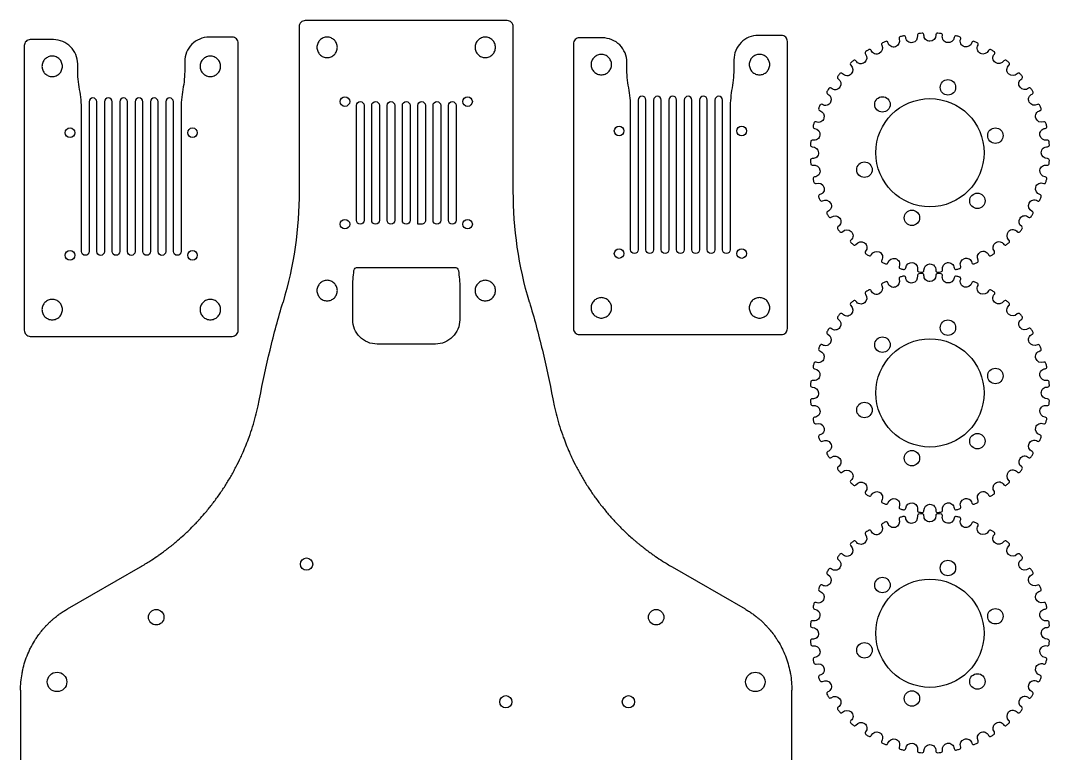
# Model space of a CAD drawing. Header units: inches. Extents: x -3.9 to 6.6, y -5.7 to 11.8.
# Drawn here: x -3.92 to 6.65, y 4.22 to 11.75 of the extents above; entities that cross this region are included whole.
import ezdxf

# ---------------------------------------------------------------- set-up
doc = ezdxf.new("R2010")
doc.units = ezdxf.units.IN
doc.header["$MEASUREMENT"] = 0

msp = doc.modelspace()

# ---------------------------------------------------------------- linework, layer by layer
for p, q in [((0.34, 8.426), (-0.26, 8.426)), ((-3.442, 5.703), (-2.692, 6.136)), ((2.771, 6.136), (3.521, 5.703))]:
    msp.add_line(p, q)
for points in [[(1.305, 8.858, -0.072311), (1.14, 9.997), (1.14, 11.688, 0.414214), (1.077, 11.751), (-0.998, 11.751, 0.414214), (-1.06, 11.688), (-1.06, 9.997, -0.072311), (-1.226, 8.858)], [(-0.51, 8.676), (-0.51, 9.003, -0.037857), (-0.497, 9.181, -0.370546), (-0.458, 9.214), (0.537, 9.214, -0.370546), (0.576, 9.181, -0.037857), (0.59, 9.003), (0.59, 8.676)], [(-3.923, 4.869), (-3.923, -3.36, 0.315299), (-3.405, -4.1), (-0.634, -5.109, 0.176327), (0.713, -5.109), (3.484, -4.1, 0.315299), (4.002, -3.36), (4.002, 4.869)]]:
    msp.add_lwpolyline(points, format="xyb")
for points in [[(-3.823, 8.505), (-1.748, 8.505, 0.414214), (-1.686, 8.568), (-1.686, 11.518, 0.414214), (-1.748, 11.58), (-1.986, 11.58, 0.414214), (-2.236, 11.33), (-2.236, 11.253, -0.045045), (-2.255, 11.042, 0.045045), (-2.274, 10.83), (-2.274, 9.377, -1), (-2.352, 9.377), (-2.352, 10.916, 1), (-2.431, 10.916), (-2.431, 9.377, -1), (-2.51, 9.377), (-2.51, 10.916, 1), (-2.589, 10.916), (-2.589, 9.377, -1), (-2.667, 9.377), (-2.667, 10.916, 1), (-2.746, 10.916), (-2.746, 9.377, -1), (-2.825, 9.377), (-2.825, 10.916, 1), (-2.904, 10.916), (-2.904, 9.377, -1), (-2.982, 9.377), (-2.982, 10.916, 1), (-3.061, 10.916), (-3.061, 9.377, -1), (-3.14, 9.377), (-3.14, 10.916, 1), (-3.219, 10.916), (-3.219, 9.377, -1), (-3.297, 9.377), (-3.297, 10.83, 0.045045), (-3.316, 11.042, -0.045045), (-3.336, 11.253), (-3.336, 11.305, 0.414214), (-3.586, 11.555), (-3.823, 11.555, 0.414214), (-3.885, 11.493), (-3.885, 8.568, 0.414214)], [(1.757, 8.586, 0.414214), (1.82, 8.523), (3.895, 8.523, 0.414214), (3.957, 8.586), (3.957, 11.536, 0.414214), (3.895, 11.598), (3.657, 11.598, 0.414214), (3.407, 11.348), (3.407, 11.271, -0.045045), (3.388, 11.06, 0.045045), (3.369, 10.848), (3.369, 9.395, -1), (3.29, 9.395), (3.29, 10.934, 1), (3.212, 10.934), (3.212, 9.395, -1), (3.133, 9.395), (3.133, 10.934, 1), (3.054, 10.934), (3.054, 9.395, -1), (2.975, 9.395), (2.975, 10.934, 1), (2.897, 10.934), (2.897, 9.395, -1), (2.818, 9.395), (2.818, 10.934, 1), (2.739, 10.934), (2.739, 9.395, -1), (2.66, 9.395), (2.66, 10.934, 1), (2.582, 10.934), (2.582, 9.395, -1), (2.503, 9.395), (2.503, 10.934, 1), (2.424, 10.934), (2.424, 9.395, -1), (2.346, 9.395), (2.346, 10.848, 0.045045), (2.326, 11.06, -0.045045), (2.307, 11.271), (2.307, 11.323, 0.414214), (2.057, 11.573), (1.82, 11.573, 0.414214), (1.757, 11.511)], [(5.6, 9.263, -0.45371), (5.67, 9.208, 0.462818), (5.691, 9.193, 0.007018), (5.724, 9.201, 0.442685), (5.737, 9.224, -0.41343), (5.775, 9.305, -0.45371), (5.852, 9.262, 0.462818), (5.875, 9.25, 0.007018), (5.907, 9.263, 0.442685), (5.916, 9.288, -0.41343), (5.941, 9.373, -0.45371), (6.024, 9.343, 0.462818), (6.049, 9.335, 0.007018), (6.078, 9.353, 0.442685), (6.083, 9.379, -0.41343), (6.094, 9.467, -0.45371), (6.181, 9.45, 0.462818), (6.206, 9.446, 0.007018), (6.233, 9.468, 0.442685), (6.233, 9.495, -0.41343), (6.23, 9.584, -0.45371), (6.319, 9.581, 0.462818), (6.345, 9.58, 0.007018), (6.367, 9.607, 0.442685), (6.364, 9.633, -0.41343), (6.347, 9.72, -0.45371), (6.435, 9.731, 0.462818), (6.461, 9.735, 0.007018), (6.479, 9.764, 0.442685), (6.471, 9.79, -0.41343), (6.441, 9.874, -0.45371), (6.526, 9.898, 0.462818), (6.551, 9.906, 0.007018), (6.564, 9.938, 0.442685), (6.552, 9.962, -0.41343), (6.509, 10.039, -0.45371), (6.59, 10.077, 0.462818), (6.613, 10.089, 0.007018), (6.621, 10.122, 0.442685), (6.606, 10.144, -0.41343), (6.551, 10.214, -0.45371), (6.625, 10.264, 0.462818), (6.646, 10.279, 0.007018), (6.649, 10.313, 0.442685), (6.63, 10.332, -0.41343), (6.565, 10.393, -0.45371), (6.63, 10.454, 0.462818), (6.649, 10.472, 0.007018), (6.646, 10.506, 0.442685), (6.625, 10.522, -0.41343), (6.551, 10.572, -0.45371), (6.606, 10.642, 0.462818), (6.622, 10.663, 0.007018), (6.613, 10.697, 0.442685), (6.59, 10.709, -0.41343), (6.509, 10.747, -0.45371), (6.552, 10.825, 0.462818), (6.565, 10.847, 0.007018), (6.551, 10.879, 0.442685), (6.526, 10.888, -0.41343), (6.441, 10.913, -0.45371), (6.471, 10.996, 0.462818), (6.479, 11.021, 0.007018), (6.461, 11.05, 0.442685), (6.435, 11.055, -0.41343), (6.347, 11.066, -0.45371), (6.364, 11.153, 0.462818), (6.368, 11.179, 0.007018), (6.346, 11.205, 0.442685), (6.319, 11.205, -0.41343), (6.23, 11.202, -0.45371), (6.233, 11.291, 0.462818), (6.234, 11.317, 0.007018), (6.207, 11.34, 0.442685), (6.181, 11.336, -0.41343), (6.094, 11.319, -0.45371), (6.083, 11.407, 0.462818), (6.079, 11.433, 0.007018), (6.05, 11.451, 0.442685), (6.024, 11.443, -0.41343), (5.941, 11.413, -0.45371), (5.916, 11.498, 0.462818), (5.908, 11.523, 0.007018), (5.876, 11.536, 0.442685), (5.852, 11.525, -0.41343), (5.775, 11.482, -0.45371), (5.737, 11.562, 0.462818), (5.726, 11.585, 0.007018), (5.692, 11.593, 0.442685), (5.67, 11.578, -0.41343), (5.6, 11.524, -0.45371), (5.55, 11.597, 0.462818), (5.535, 11.618, 0.007018), (5.501, 11.621, 0.442685), (5.482, 11.602, -0.41343), (5.421, 11.538, -0.45371), (5.36, 11.602, 0.462818), (5.342, 11.621, 0.007018), (5.308, 11.618, 0.442685), (5.292, 11.597, -0.41343), (5.242, 11.524, -0.45371), (5.172, 11.578, 0.462818), (5.151, 11.594, 0.007018), (5.118, 11.586, 0.442685), (5.105, 11.562, -0.41343), (5.067, 11.482, -0.45371), (4.99, 11.525, 0.462818), (4.967, 11.537, 0.007018), (4.935, 11.523, 0.442685), (4.926, 11.498, -0.41343), (4.901, 11.413, -0.45371), (4.818, 11.443, 0.462818), (4.793, 11.452, 0.007018), (4.764, 11.434, 0.442685), (4.759, 11.407, -0.41343), (4.748, 11.319, -0.45371), (4.661, 11.336, 0.462818), (4.635, 11.34, 0.007018), (4.609, 11.318, 0.442685), (4.609, 11.291, -0.41343), (4.612, 11.202, -0.45371), (4.523, 11.205, 0.462818), (4.497, 11.206, 0.007018), (4.475, 11.18, 0.442685), (4.478, 11.153, -0.41343), (4.495, 11.066, -0.45371), (4.407, 11.055, 0.462818), (4.381, 11.051, 0.007018), (4.363, 11.022, 0.442685), (4.371, 10.996, -0.41343), (4.401, 10.913, -0.45371), (4.316, 10.888, 0.462818), (4.291, 10.88, 0.007018), (4.278, 10.849, 0.442685), (4.29, 10.825, -0.41343), (4.332, 10.747, -0.45371), (4.252, 10.709, 0.462818), (4.229, 10.698, 0.007018), (4.221, 10.664, 0.442685), (4.236, 10.642, -0.41343), (4.291, 10.572, -0.45371), (4.217, 10.522, 0.462818), (4.196, 10.507, 0.007018), (4.193, 10.473, 0.442685), (4.212, 10.454, -0.41343), (4.276, 10.393, -0.45371), (4.212, 10.332, 0.462818), (4.193, 10.314, 0.007018), (4.196, 10.28, 0.442685), (4.217, 10.264, -0.41343), (4.291, 10.214, -0.45371), (4.236, 10.144, 0.462818), (4.22, 10.123, 0.007018), (4.228, 10.09, 0.442685), (4.252, 10.077, -0.41343), (4.332, 10.039, -0.45371), (4.29, 9.962, 0.462818), (4.277, 9.939, 0.007018), (4.291, 9.907, 0.442685), (4.316, 9.898, -0.41343), (4.401, 9.874, -0.45371), (4.371, 9.79, 0.462818), (4.363, 9.766, 0.007018), (4.381, 9.736, 0.442685), (4.407, 9.731, -0.41343), (4.495, 9.72, -0.45371), (4.478, 9.633, 0.462818), (4.474, 9.608, 0.007018), (4.496, 9.581, 0.442685), (4.523, 9.581, -0.41343), (4.612, 9.584, -0.45371), (4.609, 9.495, 0.462818), (4.608, 9.469, 0.007018), (4.635, 9.447, 0.442685), (4.661, 9.45, -0.41343), (4.748, 9.467, -0.45371), (4.759, 9.379, 0.462818), (4.763, 9.353, 0.007018), (4.792, 9.335, 0.442685), (4.818, 9.343, -0.41343), (4.901, 9.373, -0.45371), (4.926, 9.288, 0.462818), (4.934, 9.263, 0.007018), (4.966, 9.25, 0.442685), (4.99, 9.262, -0.41343), (5.067, 9.305, -0.45371), (5.105, 9.224, 0.462818), (5.116, 9.201, 0.007018), (5.15, 9.193, 0.442685), (5.172, 9.208, -0.41343), (5.242, 9.263, -0.45371), (5.292, 9.189, 0.462818), (5.307, 9.168, 0.007018), (5.341, 9.165, 0.442685), (5.36, 9.184, -0.41343), (5.421, 9.249, -0.45371), (5.482, 9.184, 0.462818), (5.5, 9.165, 0.007018), (5.534, 9.168, 0.442685), (5.55, 9.189, -0.41343)], [(-0.472, 9.698), (-0.472, 10.879, -1), (-0.393, 10.879), (-0.393, 9.698, -1)], [(-0.315, 9.698), (-0.315, 10.879, -1), (-0.236, 10.879), (-0.236, 9.698, -1)], [(-0.157, 9.698), (-0.157, 10.879, -1), (-0.078, 10.879), (-0.078, 9.698, -1)], [(0, 9.698), (0, 10.879, -1), (0.079, 10.879), (0.079, 9.698, -1)], [(0.237, 10.879), (0.237, 9.698, -0.414214), (0.197, 9.658), (0.158, 9.658), (0.158, 10.879, -1)], [(0.315, 9.698), (0.315, 10.879, -1), (0.394, 10.879), (0.394, 9.698, -1)], [(0.473, 9.698), (0.473, 10.879, -1), (0.552, 10.879), (0.552, 9.698, -1)], [(5.6, 6.793, -0.45371), (5.67, 6.738, 0.462818), (5.691, 6.723, 0.007018), (5.724, 6.731, 0.442685), (5.737, 6.754, -0.41343), (5.775, 6.835, -0.45371), (5.852, 6.792, 0.462818), (5.875, 6.78, 0.007018), (5.907, 6.793, 0.442685), (5.916, 6.818, -0.41343), (5.941, 6.903, -0.45371), (6.024, 6.873, 0.462818), (6.049, 6.865, 0.007018), (6.078, 6.883, 0.442685), (6.083, 6.909, -0.41343), (6.094, 6.997, -0.45371), (6.181, 6.98, 0.462818), (6.206, 6.976, 0.007018), (6.233, 6.998, 0.442685), (6.233, 7.025, -0.41343), (6.23, 7.114, -0.45371), (6.319, 7.111, 0.462818), (6.345, 7.11, 0.007018), (6.367, 7.137, 0.442685), (6.364, 7.163, -0.41343), (6.347, 7.25, -0.45371), (6.435, 7.261, 0.462818), (6.461, 7.265, 0.007018), (6.479, 7.294, 0.442685), (6.471, 7.32, -0.41343), (6.441, 7.404, -0.45371), (6.526, 7.428, 0.462818), (6.551, 7.436, 0.007018), (6.564, 7.468, 0.442685), (6.552, 7.492, -0.41343), (6.509, 7.569, -0.45371), (6.59, 7.607, 0.462818), (6.613, 7.619, 0.007018), (6.621, 7.652, 0.442685), (6.606, 7.674, -0.41343), (6.551, 7.744, -0.45371), (6.625, 7.794, 0.462818), (6.646, 7.809, 0.007018), (6.649, 7.843, 0.442685), (6.63, 7.862, -0.41343), (6.565, 7.923, -0.45371), (6.63, 7.984, 0.462818), (6.649, 8.002, 0.007018), (6.646, 8.036, 0.442685), (6.625, 8.052, -0.41343), (6.551, 8.102, -0.45371), (6.606, 8.172, 0.462818), (6.622, 8.193, 0.007018), (6.613, 8.227, 0.442685), (6.59, 8.239, -0.41343), (6.509, 8.277, -0.45371), (6.552, 8.355, 0.462818), (6.565, 8.377, 0.007018), (6.551, 8.409, 0.442685), (6.526, 8.418, -0.41343), (6.441, 8.443, -0.45371), (6.471, 8.526, 0.462818), (6.479, 8.551, 0.007018), (6.461, 8.58, 0.442685), (6.435, 8.585, -0.41343), (6.347, 8.596, -0.45371), (6.364, 8.683, 0.462818), (6.368, 8.709, 0.007018), (6.346, 8.735, 0.442685), (6.319, 8.735, -0.41343), (6.23, 8.732, -0.45371), (6.233, 8.821, 0.462818), (6.234, 8.847, 0.007018), (6.207, 8.87, 0.442685), (6.181, 8.866, -0.41343), (6.094, 8.849, -0.45371), (6.083, 8.937, 0.462818), (6.079, 8.963, 0.007018), (6.05, 8.981, 0.442685), (6.024, 8.973, -0.41343), (5.941, 8.943, -0.45371), (5.916, 9.028, 0.462818), (5.908, 9.053, 0.007018), (5.876, 9.066, 0.442685), (5.852, 9.055, -0.41343), (5.775, 9.012, -0.45371), (5.737, 9.092, 0.462818), (5.726, 9.115, 0.007018), (5.692, 9.123, 0.442685), (5.67, 9.108, -0.41343), (5.6, 9.054, -0.45371), (5.55, 9.127, 0.462818), (5.535, 9.148, 0.007018), (5.501, 9.151, 0.442685), (5.482, 9.132, -0.41343), (5.421, 9.068, -0.45371), (5.36, 9.132, 0.462818), (5.342, 9.151, 0.007018), (5.308, 9.148, 0.442685), (5.292, 9.127, -0.41343), (5.242, 9.054, -0.45371), (5.172, 9.108, 0.462818), (5.151, 9.124, 0.007018), (5.118, 9.116, 0.442685), (5.105, 9.092, -0.41343), (5.067, 9.012, -0.45371), (4.99, 9.055, 0.462818), (4.967, 9.067, 0.007018), (4.935, 9.053, 0.442685), (4.926, 9.028, -0.41343), (4.901, 8.943, -0.45371), (4.818, 8.973, 0.462818), (4.793, 8.982, 0.007018), (4.764, 8.964, 0.442685), (4.759, 8.937, -0.41343), (4.748, 8.849, -0.45371), (4.661, 8.866, 0.462818), (4.635, 8.87, 0.007018), (4.609, 8.848, 0.442685), (4.609, 8.821, -0.41343), (4.612, 8.732, -0.45371), (4.523, 8.735, 0.462818), (4.497, 8.736, 0.007018), (4.475, 8.71, 0.442685), (4.478, 8.683, -0.41343), (4.495, 8.596, -0.45371), (4.407, 8.585, 0.462818), (4.381, 8.581, 0.007018), (4.363, 8.552, 0.442685), (4.371, 8.526, -0.41343), (4.401, 8.443, -0.45371), (4.316, 8.418, 0.462818), (4.291, 8.41, 0.007018), (4.278, 8.379, 0.442685), (4.29, 8.355, -0.41343), (4.332, 8.277, -0.45371), (4.252, 8.239, 0.462818), (4.229, 8.228, 0.007018), (4.221, 8.194, 0.442685), (4.236, 8.172, -0.41343), (4.291, 8.102, -0.45371), (4.217, 8.052, 0.462818), (4.196, 8.037, 0.007018), (4.193, 8.003, 0.442685), (4.212, 7.984, -0.41343), (4.276, 7.923, -0.45371), (4.212, 7.862, 0.462818), (4.193, 7.844, 0.007018), (4.196, 7.81, 0.442685), (4.217, 7.794, -0.41343), (4.291, 7.744, -0.45371), (4.236, 7.674, 0.462818), (4.22, 7.653, 0.007018), (4.228, 7.62, 0.442685), (4.252, 7.607, -0.41343), (4.332, 7.569, -0.45371), (4.29, 7.492, 0.462818), (4.277, 7.469, 0.007018), (4.291, 7.437, 0.442685), (4.316, 7.428, -0.41343), (4.401, 7.404, -0.45371), (4.371, 7.32, 0.462818), (4.363, 7.296, 0.007018), (4.381, 7.266, 0.442685), (4.407, 7.261, -0.41343), (4.495, 7.25, -0.45371), (4.478, 7.163, 0.462818), (4.474, 7.138, 0.007018), (4.496, 7.111, 0.442685), (4.523, 7.111, -0.41343), (4.612, 7.114, -0.45371), (4.609, 7.025, 0.462818), (4.608, 6.999, 0.007018), (4.635, 6.977, 0.442685), (4.661, 6.98, -0.41343), (4.748, 6.997, -0.45371), (4.759, 6.909, 0.462818), (4.763, 6.883, 0.007018), (4.792, 6.865, 0.442685), (4.818, 6.873, -0.41343), (4.901, 6.903, -0.45371), (4.926, 6.818, 0.462818), (4.934, 6.793, 0.007018), (4.966, 6.78, 0.442685), (4.99, 6.792, -0.41343), (5.067, 6.835, -0.45371), (5.105, 6.754, 0.462818), (5.116, 6.731, 0.007018), (5.15, 6.723, 0.442685), (5.172, 6.738, -0.41343), (5.242, 6.793, -0.45371), (5.292, 6.719, 0.462818), (5.307, 6.698, 0.007018), (5.341, 6.695, 0.442685), (5.36, 6.714, -0.41343), (5.421, 6.779, -0.45371), (5.482, 6.714, 0.462818), (5.5, 6.695, 0.007018), (5.534, 6.698, 0.442685), (5.55, 6.719, -0.41343)], [(5.6, 4.323, -0.45371), (5.67, 4.268, 0.462818), (5.691, 4.253, 0.007018), (5.724, 4.261, 0.442685), (5.737, 4.284, -0.41343), (5.775, 4.365, -0.45371), (5.852, 4.322, 0.462818), (5.875, 4.31, 0.007018), (5.907, 4.323, 0.442685), (5.916, 4.348, -0.41343), (5.941, 4.433, -0.45371), (6.024, 4.403, 0.462818), (6.049, 4.395, 0.007018), (6.078, 4.413, 0.442685), (6.083, 4.439, -0.41343), (6.094, 4.527, -0.45371), (6.181, 4.51, 0.462818), (6.206, 4.506, 0.007018), (6.233, 4.528, 0.442685), (6.233, 4.555, -0.41343), (6.23, 4.644, -0.45371), (6.319, 4.641, 0.462818), (6.345, 4.64, 0.007018), (6.367, 4.667, 0.442685), (6.364, 4.693, -0.41343), (6.347, 4.78, -0.45371), (6.435, 4.791, 0.462818), (6.461, 4.795, 0.007018), (6.479, 4.824, 0.442685), (6.471, 4.85, -0.41343), (6.441, 4.934, -0.45371), (6.526, 4.958, 0.462818), (6.551, 4.966, 0.007018), (6.564, 4.998, 0.442685), (6.552, 5.022, -0.41343), (6.509, 5.099, -0.45371), (6.59, 5.137, 0.462818), (6.613, 5.149, 0.007018), (6.621, 5.182, 0.442685), (6.606, 5.204, -0.41343), (6.551, 5.274, -0.45371), (6.625, 5.324, 0.462818), (6.646, 5.339, 0.007018), (6.649, 5.373, 0.442685), (6.63, 5.392, -0.41343), (6.565, 5.453, -0.45371), (6.63, 5.514, 0.462818), (6.649, 5.532, 0.007018), (6.646, 5.566, 0.442685), (6.625, 5.582, -0.41343), (6.551, 5.632, -0.45371), (6.606, 5.702, 0.462818), (6.622, 5.723, 0.007018), (6.613, 5.757, 0.442685), (6.59, 5.769, -0.41343), (6.509, 5.807, -0.45371), (6.552, 5.885, 0.462818), (6.565, 5.907, 0.007018), (6.551, 5.939, 0.442685), (6.526, 5.948, -0.41343), (6.441, 5.973, -0.45371), (6.471, 6.056, 0.462818), (6.479, 6.081, 0.007018), (6.461, 6.11, 0.442685), (6.435, 6.115, -0.41343), (6.347, 6.126, -0.45371), (6.364, 6.213, 0.462818), (6.368, 6.239, 0.007018), (6.346, 6.265, 0.442685), (6.319, 6.265, -0.41343), (6.23, 6.262, -0.45371), (6.233, 6.351, 0.462818), (6.234, 6.377, 0.007018), (6.207, 6.4, 0.442685), (6.181, 6.396, -0.41343), (6.094, 6.379, -0.45371), (6.083, 6.467, 0.462818), (6.079, 6.493, 0.007018), (6.05, 6.511, 0.442685), (6.024, 6.503, -0.41343), (5.941, 6.473, -0.45371), (5.916, 6.558, 0.462818), (5.908, 6.583, 0.007018), (5.876, 6.596, 0.442685), (5.852, 6.585, -0.41343), (5.775, 6.542, -0.45371), (5.737, 6.622, 0.462818), (5.726, 6.645, 0.007018), (5.692, 6.653, 0.442685), (5.67, 6.638, -0.41343), (5.6, 6.584, -0.45371), (5.55, 6.657, 0.462818), (5.535, 6.678, 0.007018), (5.501, 6.681, 0.442685), (5.482, 6.662, -0.41343), (5.421, 6.598, -0.45371), (5.36, 6.662, 0.462818), (5.342, 6.681, 0.007018), (5.308, 6.678, 0.442685), (5.292, 6.657, -0.41343), (5.242, 6.584, -0.45371), (5.172, 6.638, 0.462818), (5.151, 6.654, 0.007018), (5.118, 6.646, 0.442685), (5.105, 6.622, -0.41343), (5.067, 6.542, -0.45371), (4.99, 6.585, 0.462818), (4.967, 6.597, 0.007018), (4.935, 6.583, 0.442685), (4.926, 6.558, -0.41343), (4.901, 6.473, -0.45371), (4.818, 6.503, 0.462818), (4.793, 6.512, 0.007018), (4.764, 6.494, 0.442685), (4.759, 6.467, -0.41343), (4.748, 6.379, -0.45371), (4.661, 6.396, 0.462818), (4.635, 6.4, 0.007018), (4.609, 6.378, 0.442685), (4.609, 6.351, -0.41343), (4.612, 6.262, -0.45371), (4.523, 6.265, 0.462818), (4.497, 6.266, 0.007018), (4.475, 6.24, 0.442685), (4.478, 6.213, -0.41343), (4.495, 6.126, -0.45371), (4.407, 6.115, 0.462818), (4.381, 6.111, 0.007018), (4.363, 6.082, 0.442685), (4.371, 6.056, -0.41343), (4.401, 5.973, -0.45371), (4.316, 5.948, 0.462818), (4.291, 5.94, 0.007018), (4.278, 5.909, 0.442685), (4.29, 5.885, -0.41343), (4.332, 5.807, -0.45371), (4.252, 5.769, 0.462818), (4.229, 5.758, 0.007018), (4.221, 5.724, 0.442685), (4.236, 5.702, -0.41343), (4.291, 5.632, -0.45371), (4.217, 5.582, 0.462818), (4.196, 5.567, 0.007018), (4.193, 5.533, 0.442685), (4.212, 5.514, -0.41343), (4.276, 5.453, -0.45371), (4.212, 5.392, 0.462818), (4.193, 5.374, 0.007018), (4.196, 5.34, 0.442685), (4.217, 5.324, -0.41343), (4.291, 5.274, -0.45371), (4.236, 5.204, 0.462818), (4.22, 5.183, 0.007018), (4.228, 5.15, 0.442685), (4.252, 5.137, -0.41343), (4.332, 5.099, -0.45371), (4.29, 5.022, 0.462818), (4.277, 4.999, 0.007018), (4.291, 4.967, 0.442685), (4.316, 4.958, -0.41343), (4.401, 4.934, -0.45371), (4.371, 4.85, 0.462818), (4.363, 4.826, 0.007018), (4.381, 4.796, 0.442685), (4.407, 4.791, -0.41343), (4.495, 4.78, -0.45371), (4.478, 4.693, 0.462818), (4.474, 4.668, 0.007018), (4.496, 4.641, 0.442685), (4.523, 4.641, -0.41343), (4.612, 4.644, -0.45371), (4.609, 4.555, 0.462818), (4.608, 4.529, 0.007018), (4.635, 4.507, 0.442685), (4.661, 4.51, -0.41343), (4.748, 4.527, -0.45371), (4.759, 4.439, 0.462818), (4.763, 4.413, 0.007018), (4.792, 4.395, 0.442685), (4.818, 4.403, -0.41343), (4.901, 4.433, -0.45371), (4.926, 4.348, 0.462818), (4.934, 4.323, 0.007018), (4.966, 4.31, 0.442685), (4.99, 4.322, -0.41343), (5.067, 4.365, -0.45371), (5.105, 4.284, 0.462818), (5.116, 4.261, 0.007018), (5.15, 4.253, 0.442685), (5.172, 4.268, -0.41343), (5.242, 4.323, -0.45371), (5.292, 4.249, 0.462818), (5.307, 4.228, 0.007018), (5.341, 4.225, 0.442685), (5.36, 4.244, -0.41343), (5.421, 4.309, -0.45371), (5.482, 4.244, 0.462818), (5.5, 4.225, 0.007018), (5.534, 4.228, 0.442685), (5.55, 4.249, -0.41343)]]:
    msp.add_lwpolyline(points, format="xyb", close=True)
for centre, radius in [((5.606, 11.064), 0.0795), ((-0.59, 10.918), 0.0492), ((0.67, 10.918), 0.0492), ((4.933, 10.889), 0.0795), ((5.421, 10.393), 0.556), ((-3.415, 10.598), 0.0492), ((-2.156, 10.598), 0.0492), ((2.227, 10.616), 0.0492), ((3.487, 10.616), 0.0492), ((6.094, 10.568), 0.0795), ((4.748, 10.218), 0.0795), ((5.909, 9.898), 0.0795), ((5.236, 9.723), 0.0795), ((-0.59, 9.658), 0.0492), ((0.67, 9.658), 0.0492), ((-3.415, 9.338), 0.0492), ((-2.156, 9.338), 0.0492), ((2.227, 9.356), 0.0492), ((3.487, 9.356), 0.0492), ((5.606, 8.594), 0.0795), ((4.933, 8.419), 0.0795), ((5.421, 7.923), 0.556), ((6.094, 8.098), 0.0795), ((4.748, 7.748), 0.0795), ((5.909, 7.428), 0.0795), ((5.236, 7.253), 0.0795), ((-0.984, 6.164), 0.063), ((5.606, 6.124), 0.0795), ((4.933, 5.949), 0.0795), ((5.421, 5.453), 0.556), ((-2.529, 5.618), 0.0795), ((2.608, 5.618), 0.0795), ((6.094, 5.628), 0.0795), ((4.748, 5.278), 0.0795), ((-3.548, 4.953), 0.1), ((3.627, 4.953), 0.1), ((5.909, 4.958), 0.0795), ((1.063, 4.749), 0.063), ((2.323, 4.749), 0.063), ((5.236, 4.783), 0.0795)]:
    msp.add_circle(centre, radius)
for points, knots in [([(-0.668, 11.476), (-0.668, 11.463), (-0.67, 11.449), (-0.681, 11.423), (-0.689, 11.411), (-0.708, 11.392), (-0.72, 11.384), (-0.746, 11.373), (-0.76, 11.371), (-0.786, 11.371), (-0.8, 11.373), (-0.826, 11.384), (-0.838, 11.392), (-0.856, 11.411), (-0.864, 11.423), (-0.875, 11.449), (-0.878, 11.463), (-0.878, 11.489), (-0.875, 11.503), (-0.864, 11.529), (-0.856, 11.541), (-0.838, 11.559), (-0.826, 11.567), (-0.8, 11.578), (-0.786, 11.581), (-0.76, 11.581), (-0.746, 11.578), (-0.72, 11.567), (-0.708, 11.559), (-0.689, 11.541), (-0.681, 11.529), (-0.67, 11.503), (-0.668, 11.489), (-0.668, 11.476)], [-1.607821, -1.607821, -1.607821, -1.607821, -1.507362, -1.507362, -1.406903, -1.406903, -1.30639, -1.30639, -1.205878, -1.205878, -1.105355, -1.105355, -1.004831, -1.004831, -0.904371, -0.904371, -0.803911, -0.803911, -0.70345, -0.70345, -0.60299, -0.60299, -0.502467, -0.502467, -0.401943, -0.401943, -0.301431, -0.301431, -0.200918, -0.200918, -0.100459, -0.100459, 0, 0, 0, 0]), ([(0.957, 11.476), (0.957, 11.463), (0.955, 11.449), (0.944, 11.423), (0.936, 11.411), (0.917, 11.392), (0.905, 11.384), (0.879, 11.373), (0.865, 11.371), (0.839, 11.371), (0.825, 11.373), (0.799, 11.384), (0.787, 11.392), (0.769, 11.411), (0.761, 11.423), (0.75, 11.449), (0.747, 11.463), (0.747, 11.489), (0.75, 11.503), (0.761, 11.529), (0.769, 11.541), (0.787, 11.559), (0.799, 11.567), (0.825, 11.578), (0.839, 11.581), (0.865, 11.581), (0.879, 11.578), (0.905, 11.567), (0.917, 11.559), (0.936, 11.541), (0.944, 11.529), (0.955, 11.503), (0.957, 11.489), (0.957, 11.476)], [-1.607821, -1.607821, -1.607821, -1.607821, -1.507361, -1.507361, -1.406901, -1.406901, -1.306377, -1.306377, -1.205854, -1.205854, -1.105342, -1.105342, -1.004829, -1.004829, -0.90437, -0.90437, -0.803911, -0.803911, -0.703451, -0.703451, -0.602992, -0.602992, -0.50248, -0.50248, -0.401967, -0.401967, -0.301444, -0.301444, -0.200921, -0.200921, -0.10046, -0.10046, 0, 0, 0, 0]), ([(-3.703, 11.28), (-3.703, 11.294), (-3.7, 11.308), (-3.69, 11.334), (-3.682, 11.345), (-3.663, 11.364), (-3.651, 11.372), (-3.625, 11.383), (-3.611, 11.385), (-3.585, 11.385), (-3.571, 11.383), (-3.545, 11.372), (-3.533, 11.364), (-3.514, 11.345), (-3.506, 11.334), (-3.496, 11.308), (-3.493, 11.294), (-3.493, 11.267), (-3.496, 11.253), (-3.506, 11.227), (-3.514, 11.216), (-3.533, 11.197), (-3.545, 11.189), (-3.571, 11.178), (-3.585, 11.175), (-3.611, 11.175), (-3.625, 11.178), (-3.651, 11.189), (-3.663, 11.197), (-3.682, 11.216), (-3.69, 11.227), (-3.7, 11.253), (-3.703, 11.267), (-3.703, 11.28)], [-1.607821, -1.607821, -1.607821, -1.607821, -1.507361, -1.507361, -1.406901, -1.406901, -1.306377, -1.306377, -1.205854, -1.205854, -1.105342, -1.105342, -1.004829, -1.004829, -0.90437, -0.90437, -0.803911, -0.803911, -0.703451, -0.703451, -0.602992, -0.602992, -0.50248, -0.50248, -0.401967, -0.401967, -0.301444, -0.301444, -0.200921, -0.200921, -0.10046, -0.10046, 0, 0, 0, 0]), ([(-2.078, 11.28), (-2.078, 11.294), (-2.075, 11.308), (-2.065, 11.334), (-2.057, 11.345), (-2.038, 11.364), (-2.026, 11.372), (-2, 11.383), (-1.986, 11.385), (-1.96, 11.385), (-1.946, 11.383), (-1.92, 11.372), (-1.908, 11.364), (-1.889, 11.345), (-1.881, 11.334), (-1.871, 11.308), (-1.868, 11.294), (-1.868, 11.267), (-1.871, 11.253), (-1.881, 11.227), (-1.889, 11.216), (-1.908, 11.197), (-1.92, 11.189), (-1.946, 11.178), (-1.96, 11.175), (-1.986, 11.175), (-2, 11.178), (-2.026, 11.189), (-2.038, 11.197), (-2.057, 11.216), (-2.065, 11.227), (-2.075, 11.253), (-2.078, 11.267), (-2.078, 11.28)], [-1.607821, -1.607821, -1.607821, -1.607821, -1.507362, -1.507362, -1.406903, -1.406903, -1.30639, -1.30639, -1.205878, -1.205878, -1.105355, -1.105355, -1.004831, -1.004831, -0.904371, -0.904371, -0.803911, -0.803911, -0.70345, -0.70345, -0.60299, -0.60299, -0.502467, -0.502467, -0.401943, -0.401943, -0.301431, -0.301431, -0.200918, -0.200918, -0.100459, -0.100459, 0, 0, 0, 0]), ([(1.94, 11.298), (1.94, 11.311), (1.942, 11.326), (1.953, 11.351), (1.961, 11.363), (1.98, 11.382), (1.992, 11.39), (2.018, 11.401), (2.032, 11.403), (2.058, 11.403), (2.072, 11.401), (2.098, 11.39), (2.11, 11.382), (2.128, 11.363), (2.136, 11.351), (2.147, 11.326), (2.15, 11.311), (2.15, 11.285), (2.147, 11.271), (2.136, 11.245), (2.128, 11.233), (2.11, 11.215), (2.098, 11.207), (2.072, 11.196), (2.058, 11.193), (2.032, 11.193), (2.018, 11.196), (1.992, 11.207), (1.98, 11.215), (1.961, 11.233), (1.953, 11.245), (1.942, 11.271), (1.94, 11.285), (1.94, 11.298)], [-1.607821, -1.607821, -1.607821, -1.607821, -1.507361, -1.507361, -1.406901, -1.406901, -1.306377, -1.306377, -1.205854, -1.205854, -1.105342, -1.105342, -1.004829, -1.004829, -0.90437, -0.90437, -0.803911, -0.803911, -0.703451, -0.703451, -0.602992, -0.602992, -0.50248, -0.50248, -0.401967, -0.401967, -0.301444, -0.301444, -0.200921, -0.200921, -0.10046, -0.10046, 0, 0, 0, 0]), ([(3.565, 11.298), (3.565, 11.311), (3.567, 11.326), (3.578, 11.351), (3.586, 11.363), (3.605, 11.382), (3.617, 11.39), (3.643, 11.401), (3.657, 11.403), (3.683, 11.403), (3.697, 11.401), (3.723, 11.39), (3.735, 11.382), (3.753, 11.363), (3.761, 11.351), (3.772, 11.326), (3.775, 11.311), (3.775, 11.285), (3.772, 11.271), (3.761, 11.245), (3.753, 11.233), (3.735, 11.215), (3.723, 11.207), (3.697, 11.196), (3.683, 11.193), (3.657, 11.193), (3.643, 11.196), (3.617, 11.207), (3.605, 11.215), (3.586, 11.233), (3.578, 11.245), (3.567, 11.271), (3.565, 11.285), (3.565, 11.298)], [-1.607821, -1.607821, -1.607821, -1.607821, -1.507362, -1.507362, -1.406903, -1.406903, -1.30639, -1.30639, -1.205878, -1.205878, -1.105355, -1.105355, -1.004831, -1.004831, -0.904371, -0.904371, -0.803911, -0.803911, -0.70345, -0.70345, -0.60299, -0.60299, -0.502467, -0.502467, -0.401943, -0.401943, -0.301431, -0.301431, -0.200918, -0.200918, -0.100459, -0.100459, 0, 0, 0, 0]), ([(-0.668, 8.976), (-0.668, 8.963), (-0.67, 8.949), (-0.681, 8.923), (-0.689, 8.911), (-0.708, 8.892), (-0.72, 8.884), (-0.746, 8.873), (-0.76, 8.871), (-0.786, 8.871), (-0.8, 8.873), (-0.826, 8.884), (-0.838, 8.892), (-0.856, 8.911), (-0.864, 8.923), (-0.875, 8.949), (-0.878, 8.963), (-0.878, 8.989), (-0.875, 9.003), (-0.864, 9.029), (-0.856, 9.041), (-0.838, 9.059), (-0.826, 9.067), (-0.8, 9.078), (-0.786, 9.081), (-0.76, 9.081), (-0.746, 9.078), (-0.72, 9.067), (-0.708, 9.059), (-0.689, 9.041), (-0.681, 9.029), (-0.67, 9.003), (-0.668, 8.989), (-0.668, 8.976)], [-1.607821, -1.607821, -1.607821, -1.607821, -1.507362, -1.507362, -1.406903, -1.406903, -1.30639, -1.30639, -1.205878, -1.205878, -1.105355, -1.105355, -1.004831, -1.004831, -0.904371, -0.904371, -0.803911, -0.803911, -0.70345, -0.70345, -0.60299, -0.60299, -0.502467, -0.502467, -0.401943, -0.401943, -0.301431, -0.301431, -0.200918, -0.200918, -0.100459, -0.100459, 0, 0, 0, 0]), ([(0.957, 8.976), (0.957, 8.963), (0.955, 8.949), (0.944, 8.923), (0.936, 8.911), (0.917, 8.892), (0.905, 8.884), (0.879, 8.873), (0.865, 8.871), (0.839, 8.871), (0.825, 8.873), (0.799, 8.884), (0.787, 8.892), (0.769, 8.911), (0.761, 8.923), (0.75, 8.949), (0.747, 8.963), (0.747, 8.989), (0.75, 9.003), (0.761, 9.029), (0.769, 9.041), (0.787, 9.059), (0.799, 9.067), (0.825, 9.078), (0.839, 9.081), (0.865, 9.081), (0.879, 9.078), (0.905, 9.067), (0.917, 9.059), (0.936, 9.041), (0.944, 9.029), (0.955, 9.003), (0.957, 8.989), (0.957, 8.976)], [-1.607821, -1.607821, -1.607821, -1.607821, -1.507361, -1.507361, -1.406901, -1.406901, -1.306377, -1.306377, -1.205854, -1.205854, -1.105342, -1.105342, -1.004829, -1.004829, -0.90437, -0.90437, -0.803911, -0.803911, -0.703451, -0.703451, -0.602992, -0.602992, -0.50248, -0.50248, -0.401967, -0.401967, -0.301444, -0.301444, -0.200921, -0.200921, -0.10046, -0.10046, 0, 0, 0, 0]), ([(-3.703, 8.78), (-3.703, 8.794), (-3.7, 8.808), (-3.69, 8.834), (-3.682, 8.845), (-3.663, 8.864), (-3.651, 8.872), (-3.625, 8.883), (-3.611, 8.885), (-3.585, 8.885), (-3.571, 8.883), (-3.545, 8.872), (-3.533, 8.864), (-3.514, 8.845), (-3.506, 8.834), (-3.496, 8.808), (-3.493, 8.794), (-3.493, 8.767), (-3.496, 8.753), (-3.506, 8.727), (-3.514, 8.716), (-3.533, 8.697), (-3.545, 8.689), (-3.571, 8.678), (-3.585, 8.675), (-3.611, 8.675), (-3.625, 8.678), (-3.651, 8.689), (-3.663, 8.697), (-3.682, 8.716), (-3.69, 8.727), (-3.7, 8.753), (-3.703, 8.767), (-3.703, 8.78)], [-1.607821, -1.607821, -1.607821, -1.607821, -1.507361, -1.507361, -1.406901, -1.406901, -1.306377, -1.306377, -1.205854, -1.205854, -1.105342, -1.105342, -1.004829, -1.004829, -0.90437, -0.90437, -0.803911, -0.803911, -0.703451, -0.703451, -0.602992, -0.602992, -0.50248, -0.50248, -0.401967, -0.401967, -0.301444, -0.301444, -0.200921, -0.200921, -0.10046, -0.10046, 0, 0, 0, 0]), ([(-2.078, 8.78), (-2.078, 8.794), (-2.075, 8.808), (-2.065, 8.834), (-2.057, 8.845), (-2.038, 8.864), (-2.026, 8.872), (-2, 8.883), (-1.986, 8.885), (-1.96, 8.885), (-1.946, 8.883), (-1.92, 8.872), (-1.908, 8.864), (-1.889, 8.845), (-1.881, 8.834), (-1.871, 8.808), (-1.868, 8.794), (-1.868, 8.767), (-1.871, 8.753), (-1.881, 8.727), (-1.889, 8.716), (-1.908, 8.697), (-1.92, 8.689), (-1.946, 8.678), (-1.96, 8.675), (-1.986, 8.675), (-2, 8.678), (-2.026, 8.689), (-2.038, 8.697), (-2.057, 8.716), (-2.065, 8.727), (-2.075, 8.753), (-2.078, 8.767), (-2.078, 8.78)], [-1.607821, -1.607821, -1.607821, -1.607821, -1.507362, -1.507362, -1.406903, -1.406903, -1.30639, -1.30639, -1.205878, -1.205878, -1.105355, -1.105355, -1.004831, -1.004831, -0.904371, -0.904371, -0.803911, -0.803911, -0.70345, -0.70345, -0.60299, -0.60299, -0.502467, -0.502467, -0.401943, -0.401943, -0.301431, -0.301431, -0.200918, -0.200918, -0.100459, -0.100459, 0, 0, 0, 0]), ([(1.94, 8.798), (1.94, 8.811), (1.942, 8.826), (1.953, 8.851), (1.961, 8.863), (1.98, 8.882), (1.992, 8.89), (2.018, 8.901), (2.032, 8.903), (2.058, 8.903), (2.072, 8.901), (2.098, 8.89), (2.11, 8.882), (2.128, 8.863), (2.136, 8.851), (2.147, 8.826), (2.15, 8.811), (2.15, 8.785), (2.147, 8.771), (2.136, 8.745), (2.128, 8.733), (2.11, 8.715), (2.098, 8.707), (2.072, 8.696), (2.058, 8.693), (2.032, 8.693), (2.018, 8.696), (1.992, 8.707), (1.98, 8.715), (1.961, 8.733), (1.953, 8.745), (1.942, 8.771), (1.94, 8.785), (1.94, 8.798)], [-1.607821, -1.607821, -1.607821, -1.607821, -1.507361, -1.507361, -1.406901, -1.406901, -1.306377, -1.306377, -1.205854, -1.205854, -1.105342, -1.105342, -1.004829, -1.004829, -0.90437, -0.90437, -0.803911, -0.803911, -0.703451, -0.703451, -0.602992, -0.602992, -0.50248, -0.50248, -0.401967, -0.401967, -0.301444, -0.301444, -0.200921, -0.200921, -0.10046, -0.10046, 0, 0, 0, 0]), ([(3.565, 8.798), (3.565, 8.811), (3.567, 8.826), (3.578, 8.851), (3.586, 8.863), (3.605, 8.882), (3.617, 8.89), (3.643, 8.901), (3.657, 8.903), (3.683, 8.903), (3.697, 8.901), (3.723, 8.89), (3.735, 8.882), (3.753, 8.863), (3.761, 8.851), (3.772, 8.826), (3.775, 8.811), (3.775, 8.785), (3.772, 8.771), (3.761, 8.745), (3.753, 8.733), (3.735, 8.715), (3.723, 8.707), (3.697, 8.696), (3.683, 8.693), (3.657, 8.693), (3.643, 8.696), (3.617, 8.707), (3.605, 8.715), (3.586, 8.733), (3.578, 8.745), (3.567, 8.771), (3.565, 8.785), (3.565, 8.798)], [-1.607821, -1.607821, -1.607821, -1.607821, -1.507362, -1.507362, -1.406903, -1.406903, -1.30639, -1.30639, -1.205878, -1.205878, -1.105355, -1.105355, -1.004831, -1.004831, -0.904371, -0.904371, -0.803911, -0.803911, -0.70345, -0.70345, -0.60299, -0.60299, -0.502467, -0.502467, -0.401943, -0.401943, -0.301431, -0.301431, -0.200918, -0.200918, -0.100459, -0.100459, 0, 0, 0, 0]), ([(-1.467, 7.863), (-1.435, 8.031), (-1.399, 8.198), (-1.319, 8.53), (-1.274, 8.695), (-1.226, 8.858)], [0, 0, 0, 0, 1.301003, 1.301003, 2.602005, 2.602005, 2.602005, 2.602005]), ([(1.305, 8.858), (1.354, 8.695), (1.398, 8.53), (1.479, 8.198), (1.515, 8.031), (1.546, 7.863)], [0, 0, 0, 0, 1.301003, 1.301003, 2.602005, 2.602005, 2.602005, 2.602005]), ([(-0.26, 8.426), (-0.292, 8.426), (-0.325, 8.432), (-0.387, 8.458), (-0.415, 8.477), (-0.459, 8.521), (-0.478, 8.549), (-0.504, 8.611), (-0.51, 8.644), (-0.51, 8.676)], [0.9568005, 0.9568005, 0.9568005, 0.9568005, 1.1960267, 1.1960267, 1.435253, 1.435253, 1.6744509, 1.6744509, 1.9136489, 1.9136489, 1.9136489, 1.9136489]), ([(0.59, 8.676), (0.59, 8.644), (0.583, 8.611), (0.558, 8.549), (0.539, 8.521), (0.494, 8.477), (0.466, 8.458), (0.405, 8.432), (0.371, 8.426), (0.34, 8.426)], [0, 0, 0, 0, 0.239206, 0.239206, 0.478412, 0.478412, 0.7176302, 0.7176302, 0.9568484, 0.9568484, 0.9568484, 0.9568484]), ([(-2.692, 6.136), (-2.658, 6.155), (-2.601, 6.19), (-2.538, 6.232), (-2.491, 6.264), (-2.461, 6.286), (-2.428, 6.311), (-2.406, 6.328), (-2.384, 6.344), (-2.37, 6.356), (-2.35, 6.373), (-2.329, 6.39), (-2.292, 6.421), (-2.252, 6.457), (-2.199, 6.506), (-2.161, 6.544), (-2.123, 6.583), (-2.098, 6.61), (-2.061, 6.65), (-2.025, 6.692), (-1.972, 6.756), (-1.927, 6.815), (-1.873, 6.89), (-1.831, 6.952), (-1.782, 7.031), (-1.745, 7.096), (-1.701, 7.178), (-1.668, 7.245), (-1.621, 7.347), (-1.58, 7.452), (-1.526, 7.611), (-1.491, 7.743), (-1.471, 7.839), (-1.467, 7.863)], [0.947472, 0.947472, 0.947472, 0.947472, 1.134532, 1.274828, 1.321593, 1.415123, 1.461888, 1.532036, 1.555419, 1.602184, 1.625566, 1.695714, 1.742479, 1.882775, 1.976305, 2.1166, 2.163365, 2.256896, 2.303661, 2.443956, 2.537487, 2.724547, 2.818077, 3.005138, 3.098668, 3.285729, 3.379259, 3.56632, 3.65985, 3.940441, 4.127501, 4.501623, 4.625555, 4.625555, 4.625555, 4.625555]), ([(1.546, 7.863), (1.551, 7.839), (1.57, 7.743), (1.605, 7.611), (1.659, 7.452), (1.701, 7.347), (1.747, 7.245), (1.78, 7.178), (1.824, 7.096), (1.862, 7.031), (1.911, 6.952), (1.952, 6.89), (2.006, 6.815), (2.052, 6.756), (2.11, 6.685), (2.159, 6.63), (2.221, 6.563), (2.272, 6.512), (2.328, 6.46), (2.361, 6.43), (2.388, 6.407), (2.402, 6.395), (2.417, 6.382), (2.427, 6.374), (2.438, 6.366), (2.445, 6.36), (2.455, 6.351), (2.466, 6.343), (2.485, 6.328), (2.507, 6.311), (2.54, 6.286), (2.571, 6.264), (2.617, 6.232), (2.68, 6.19), (2.738, 6.155), (2.771, 6.136)], [17.547092, 17.547092, 17.547092, 17.547092, 17.671024, 18.045146, 18.232206, 18.512797, 18.606327, 18.793388, 18.886918, 19.073979, 19.167509, 19.35457, 19.4481, 19.63516, 19.728691, 19.915751, 20.009282, 20.196342, 20.289872, 20.406785, 20.430168, 20.476933, 20.500316, 20.535389, 20.547081, 20.570463, 20.582155, 20.617228, 20.640611, 20.710759, 20.757524, 20.851054, 20.897819, 21.038115, 21.225175, 21.225175, 21.225175, 21.225175]), ([(-3.923, 4.869), (-3.923, 4.897), (-3.921, 4.952), (-3.911, 5.022), (-3.898, 5.092), (-3.883, 5.147), (-3.86, 5.214), (-3.837, 5.267), (-3.806, 5.331), (-3.777, 5.38), (-3.741, 5.432), (-3.716, 5.466), (-3.692, 5.495), (-3.679, 5.51), (-3.666, 5.524), (-3.659, 5.531), (-3.652, 5.539), (-3.647, 5.543), (-3.64, 5.55), (-3.633, 5.558), (-3.622, 5.568), (-3.612, 5.577), (-3.597, 5.591), (-3.582, 5.605), (-3.558, 5.624), (-3.536, 5.641), (-3.507, 5.662), (-3.478, 5.681), (-3.454, 5.696), (-3.442, 5.703)], [8.97392, 8.97392, 8.97392, 8.97392, 9.352631, 9.731342, 9.920698, 10.29941, 10.488765, 10.867477, 11.056832, 11.435544, 11.6249, 11.908933, 12.003611, 12.145628, 12.192967, 12.263975, 12.287645, 12.334983, 12.358653, 12.429661, 12.477, 12.571678, 12.619017, 12.761034, 12.855712, 13.045067, 13.139745, 13.329101, 13.518457, 13.518457, 13.518457, 13.518457]), ([(3.521, 5.703), (3.533, 5.696), (3.557, 5.681), (3.587, 5.662), (3.615, 5.641), (3.637, 5.624), (3.661, 5.605), (3.677, 5.591), (3.692, 5.577), (3.702, 5.568), (3.713, 5.558), (3.72, 5.55), (3.727, 5.543), (3.732, 5.539), (3.739, 5.531), (3.745, 5.524), (3.758, 5.51), (3.772, 5.495), (3.796, 5.466), (3.821, 5.432), (3.856, 5.38), (3.885, 5.331), (3.917, 5.267), (3.939, 5.214), (3.962, 5.147), (3.977, 5.092), (3.991, 5.022), (4, 4.952), (4.002, 4.897), (4.002, 4.869)], [0, 0, 0, 0, 0.189356, 0.378711, 0.473389, 0.662745, 0.757423, 0.89944, 0.946779, 1.041456, 1.088795, 1.159804, 1.183473, 1.230812, 1.254482, 1.32549, 1.372829, 1.514846, 1.609524, 1.893557, 2.082913, 2.461624, 2.65098, 3.029691, 3.219047, 3.597759, 3.787114, 4.165826, 4.544537, 4.544537, 4.544537, 4.544537])]:
    msp.add_open_spline(points, degree=3, knots=knots)

doc.saveas('drawing.dxf')
